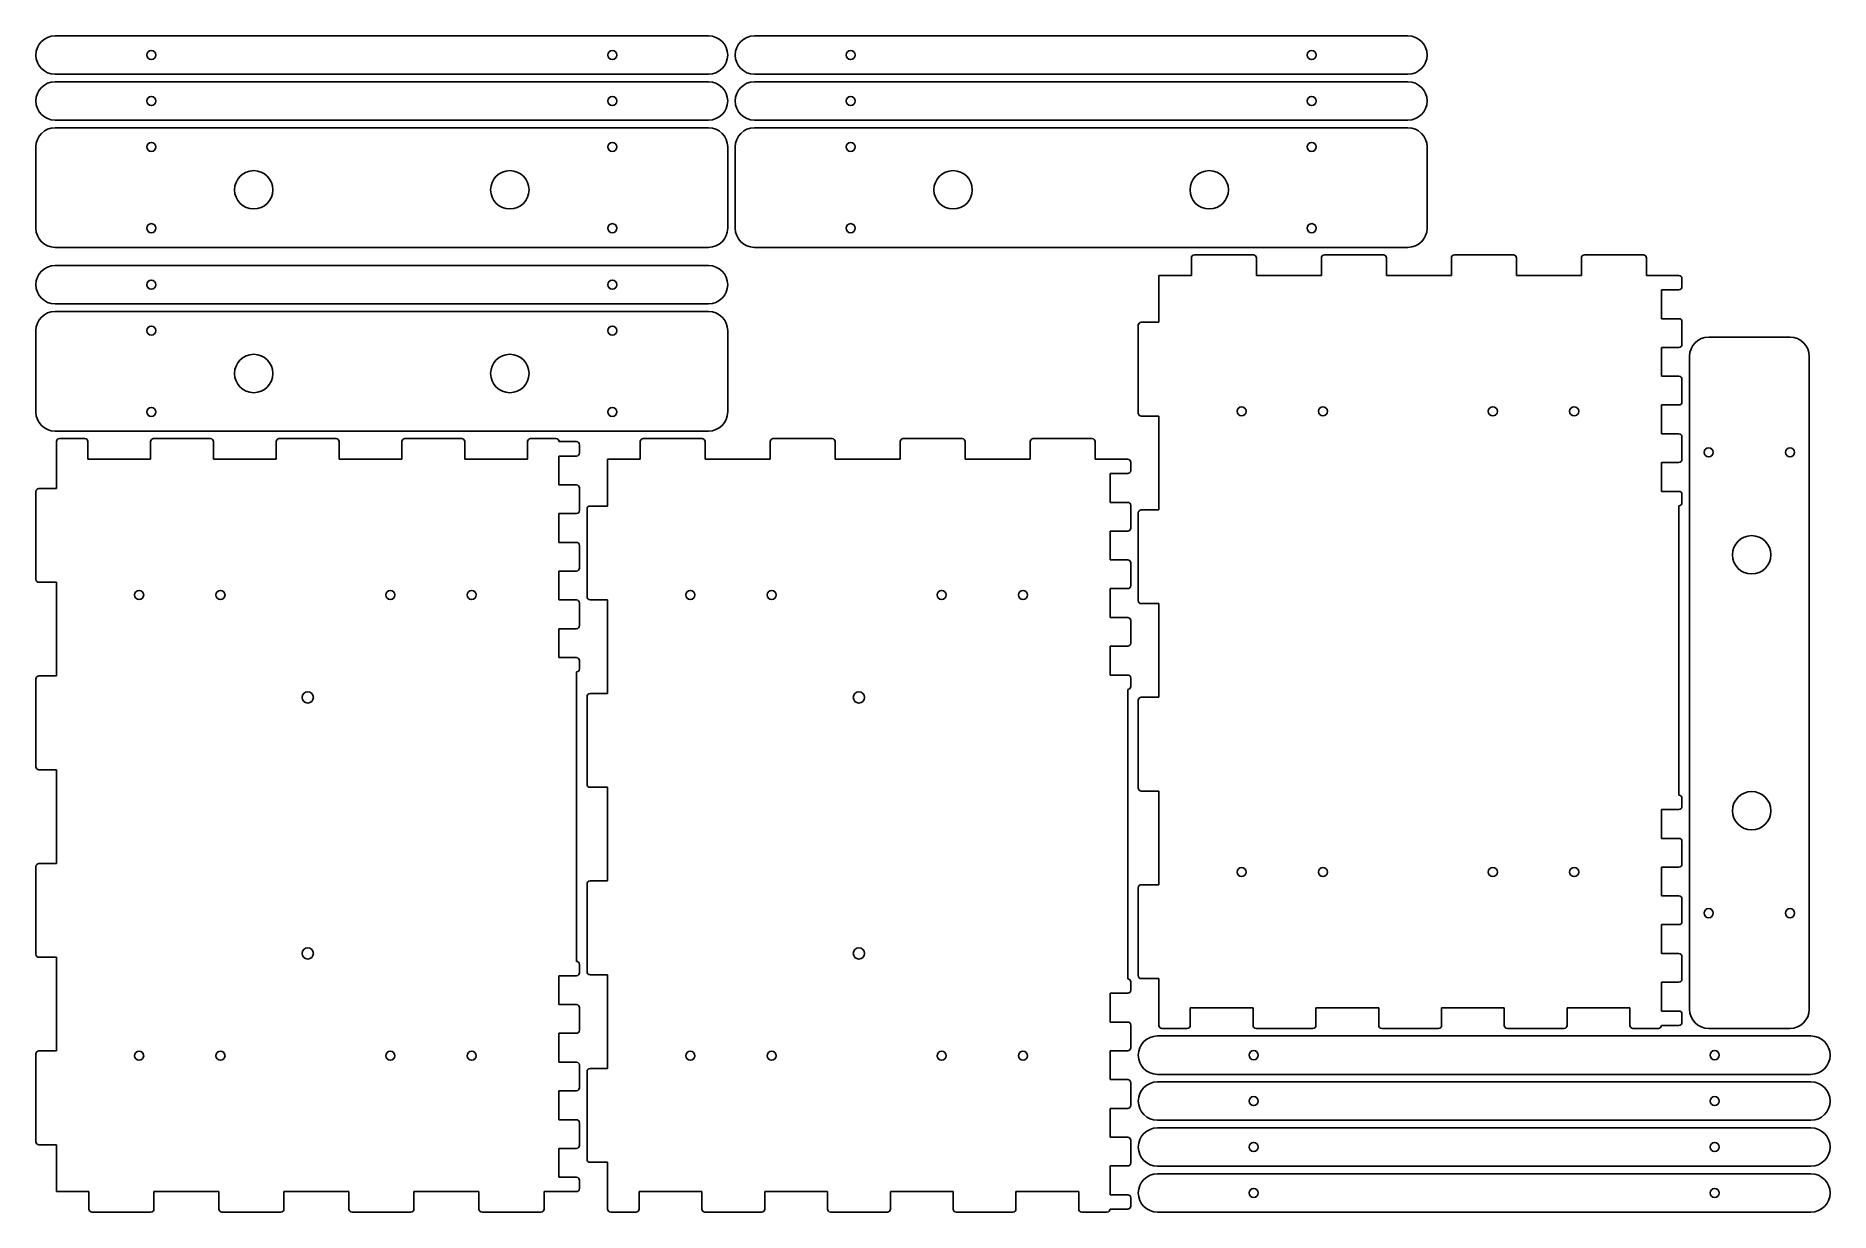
# Model space of a CAD drawing. Header units: millimetres. Extents: x 0 to 1187, y 0 to 779.
import ezdxf

# ---------------------------------------------------------------- set-up
doc = ezdxf.new("R2010")
doc.units = ezdxf.units.MM
doc.layers.add('SheetCutProfiles', color=7, linetype='CONTINUOUS')

msp = doc.modelspace()

# ---------------------------------------------------------------- linework, layer by layer
at = {"layer": 'SheetCutProfiles'}
for p, q in [((444.9, 778.6), (12.7, 778.6)), ((907.5, 778.6), (475.3, 778.6)), ((444.9, 753.2), (12.7, 753.2)), ((12.7, 748.2), (444.9, 748.2)), ((907.5, 753.2), (475.3, 753.2)), ((475.3, 748.2), (907.5, 748.2)), ((12.7, 722.8), (444.9, 722.8)), ((12.7, 717.8), (444.9, 717.8)), ((475.3, 722.8), (907.5, 722.8)), ((475.3, 717.8), (907.5, 717.8)), ((0, 651.3), (0, 705.1)), ((457.6, 651.3), (457.6, 705.1)), ((462.6, 651.3), (462.6, 705.1)), ((920.2, 651.3), (920.2, 705.1)), ((12.7, 638.6), (444.9, 638.6)), ((475.3, 638.6), (907.5, 638.6)), ((764.3, 631.6), (764.3, 620)), ((766.3, 633.6), (805.3, 633.6)), ((807.3, 620), (807.3, 631.6)), ((850.3, 631.6), (850.3, 620)), ((852.3, 633.6), (891.3, 633.6)), ((893.3, 620), (893.3, 631.6)), ((936.3, 631.6), (936.3, 620)), ((938.3, 633.6), (977.3, 633.6)), ((979.3, 620), (979.3, 631.6)), ((1022.3, 631.6), (1022.3, 620)), ((1024.3, 633.6), (1063.3, 633.6)), ((1065.3, 620), (1065.3, 631.6)), ((444.9, 626.6), (12.7, 626.6)), ((742.8, 620), (764.3, 620)), ((742.8, 589), (742.8, 620)), ((807.3, 620), (850.3, 620)), ((893.3, 620), (936.3, 620)), ((979.3, 620), (1022.3, 620)), ((1065.3, 620), (1086.8, 620)), ((1088.8, 618), (1088.8, 612.5)), ((1075.2, 610.5), (1075.2, 591.4)), ((1086.8, 610.5), (1075.2, 610.5)), ((444.9, 601.2), (12.7, 601.2)), ((444.9, 596.2), (12.7, 596.2)), ((0, 529.7), (0, 583.5)), ((457.6, 529.7), (457.6, 583.5)), ((729.2, 528.9), (729.2, 587)), ((742.8, 589), (731.2, 589)), ((1075.2, 591.4), (1086.8, 591.4)), ((1088.8, 589.4), (1088.8, 574.4)), ((1075.2, 572.4), (1075.2, 553.3)), ((1086.8, 572.4), (1075.2, 572.4)), ((1160.3, 579.2), (1106.5, 579.2)), ((1093.8, 566.5), (1093.8, 134.3)), ((1173, 566.5), (1173, 134.3)), ((1075.2, 553.3), (1086.8, 553.3)), ((1088.8, 551.3), (1088.8, 536.3)), ((1075.2, 534.3), (1075.2, 515.2)), ((1086.8, 534.3), (1075.2, 534.3)), ((731.2, 526.9), (742.8, 526.9)), ((742.8, 464.9), (742.8, 526.9)), ((444.9, 517), (12.7, 517)), ((15.6, 512), (32.4, 512)), ((77.9, 512), (115.5, 512)), ((161, 512), (198.6, 512)), ((244.1, 512), (281.7, 512)), ((327.2, 512), (344, 512)), ((401.7, 512), (440.7, 512)), ((487.7, 512), (526.7, 512)), ((573.7, 512), (612.7, 512)), ((659.7, 512), (698.7, 512)), ((1075.2, 515.2), (1086.8, 515.2)), ((1088.8, 513.2), (1088.8, 498.2)), ((13.6, 510), (13.6, 479)), ((34.4, 498.4), (34.4, 510)), ((75.9, 510), (75.9, 498.4)), ((117.5, 498.4), (117.5, 510)), ((159, 510), (159, 498.4)), ((200.6, 498.4), (200.6, 510)), ((242.1, 510), (242.1, 498.4)), ((283.7, 498.4), (283.7, 510)), ((325.2, 510), (325.2, 498.4)), ((346, 510), (357.6, 510)), ((346, 500.5), (357.6, 500.5)), ((346, 500.5), (346, 481.4)), ((359.6, 508), (359.6, 502.5)), ((399.7, 510), (399.7, 498.4)), ((442.7, 498.4), (442.7, 510)), ((485.7, 510), (485.7, 498.4)), ((528.7, 498.4), (528.7, 510)), ((571.7, 510), (571.7, 498.4)), ((614.7, 498.4), (614.7, 510)), ((657.7, 510), (657.7, 498.4)), ((700.7, 498.4), (700.7, 510)), ((75.9, 498.4), (34.4, 498.4)), ((159, 498.4), (117.5, 498.4)), ((242.1, 498.4), (200.6, 498.4)), ((325.2, 498.4), (283.7, 498.4)), ((378.2, 498.4), (399.7, 498.4)), ((378.2, 467.4), (378.2, 498.4)), ((442.7, 498.4), (485.7, 498.4)), ((528.7, 498.4), (571.7, 498.4)), ((614.7, 498.4), (657.7, 498.4)), ((700.7, 498.4), (722.2, 498.4)), ((710.6, 469.8), (710.6, 488.9)), ((722.2, 488.9), (710.6, 488.9)), ((724.2, 490.9), (724.2, 496.4)), ((1075.2, 496.2), (1075.2, 477.1)), ((1086.8, 496.2), (1075.2, 496.2)), ((0, 477), (0, 418.9)), ((2, 479), (13.6, 479)), ((357.6, 481.4), (346, 481.4)), ((359.6, 479.4), (359.6, 464.4)), ((1075.2, 477.1), (1086.8, 477.1)), ((1088.8, 475.1), (1088.8, 469.6)), ((364.6, 407.3), (364.6, 465.4)), ((378.2, 467.4), (366.6, 467.4)), ((710.6, 469.8), (722.2, 469.8)), ((724.2, 452.8), (724.2, 467.8)), ((729.2, 404.8), (729.2, 462.9)), ((742.8, 464.9), (731.2, 464.9)), ((1086.8, 276), (1086.8, 467.6)), ((346, 462.4), (357.6, 462.4)), ((346, 462.4), (346, 443.3)), ((357.6, 443.3), (346, 443.3)), ((359.6, 441.3), (359.6, 426.3)), ((710.6, 431.7), (710.6, 450.8)), ((722.2, 450.8), (710.6, 450.8)), ((710.6, 431.7), (722.2, 431.7)), ((724.2, 414.7), (724.2, 429.7)), ((13.6, 416.9), (2, 416.9)), ((13.6, 416.9), (13.6, 354.9)), ((346, 424.3), (357.6, 424.3)), ((346, 424.3), (346, 405.2)), ((357.6, 405.2), (346, 405.2)), ((366.6, 405.3), (378.2, 405.3)), ((378.2, 343.3), (378.2, 405.3)), ((710.6, 393.6), (710.6, 412.7)), ((722.2, 412.7), (710.6, 412.7)), ((359.6, 403.2), (359.6, 388.2)), ((710.6, 393.6), (722.2, 393.6)), ((731.2, 402.8), (742.8, 402.8)), ((742.8, 340.8), (742.8, 402.8)), ((346, 386.2), (357.6, 386.2)), ((346, 386.2), (346, 367.1)), ((724.2, 376.6), (724.2, 391.6)), ((710.6, 355.5), (710.6, 374.6)), ((722.2, 374.6), (710.6, 374.6)), ((357.6, 367.1), (346, 367.1)), ((357.6, 357.6), (357.6, 166)), ((359.6, 365.1), (359.6, 359.6)), ((0, 352.9), (0, 294.8)), ((2, 354.9), (13.6, 354.9)), ((710.6, 355.5), (722.2, 355.5)), ((722.2, 154.4), (722.2, 346)), ((724.2, 348), (724.2, 353.5)), ((364.6, 283.2), (364.6, 341.3)), ((378.2, 343.3), (366.6, 343.3)), ((729.2, 280.7), (729.2, 338.8)), ((742.8, 340.8), (731.2, 340.8)), ((13.6, 292.8), (2, 292.8)), ((13.6, 292.8), (13.6, 230.8)), ((366.6, 281.2), (378.2, 281.2)), ((378.2, 219.2), (378.2, 281.2)), ((731.2, 278.7), (742.8, 278.7)), ((742.8, 216.7), (742.8, 278.7)), ((1088.8, 274), (1088.8, 268.5)), ((1075.2, 266.5), (1075.2, 247.4)), ((1086.8, 266.5), (1075.2, 266.5)), ((1075.2, 247.4), (1086.8, 247.4)), ((1088.8, 245.4), (1088.8, 230.4)), ((0, 228.8), (0, 170.7)), ((2, 230.8), (13.6, 230.8)), ((1075.2, 228.4), (1075.2, 209.3)), ((1086.8, 228.4), (1075.2, 228.4)), ((364.6, 159.1), (364.6, 217.2)), ((378.2, 219.2), (366.6, 219.2)), ((729.2, 156.6), (729.2, 214.7)), ((742.8, 216.7), (731.2, 216.7)), ((1075.2, 209.3), (1086.8, 209.3)), ((1088.8, 207.3), (1088.8, 192.3)), ((1075.2, 190.3), (1075.2, 171.2)), ((1086.8, 190.3), (1075.2, 190.3)), ((13.6, 168.7), (2, 168.7)), ((13.6, 168.7), (13.6, 106.7)), ((1075.2, 171.2), (1086.8, 171.2)), ((1088.8, 169.2), (1088.8, 154.2)), ((346, 156.5), (357.6, 156.5)), ((346, 156.5), (346, 137.4)), ((359.6, 164), (359.6, 158.5)), ((366.6, 157.1), (378.2, 157.1)), ((378.2, 95.1), (378.2, 157.1)), ((731.2, 154.6), (742.8, 154.6)), ((742.8, 123.6), (742.8, 154.6)), ((710.6, 125.8), (710.6, 144.9)), ((722.2, 144.9), (710.6, 144.9)), ((724.2, 146.9), (724.2, 152.4)), ((1075.2, 152.2), (1075.2, 133.1)), ((1086.8, 152.2), (1075.2, 152.2)), ((357.6, 137.4), (346, 137.4)), ((359.6, 135.4), (359.6, 120.4)), ((763.6, 135.2), (763.6, 123.6)), ((805.1, 135.2), (763.6, 135.2)), ((805.1, 123.6), (805.1, 135.2)), ((846.7, 135.2), (846.7, 123.6)), ((888.2, 135.2), (846.7, 135.2)), ((888.2, 123.6), (888.2, 135.2)), ((929.8, 135.2), (929.8, 123.6)), ((971.3, 135.2), (929.8, 135.2)), ((971.3, 123.6), (971.3, 135.2)), ((1012.9, 135.2), (1012.9, 123.6)), ((1054.4, 135.2), (1012.9, 135.2)), ((1054.4, 123.6), (1054.4, 135.2)), ((1075.2, 133.1), (1086.8, 133.1)), ((1088.8, 131.1), (1088.8, 125.6)), ((710.6, 125.8), (722.2, 125.8)), ((724.2, 108.8), (724.2, 123.8)), ((744.8, 121.6), (761.6, 121.6)), ((807.1, 121.6), (844.7, 121.6)), ((890.2, 121.6), (927.8, 121.6)), ((973.3, 121.6), (1010.9, 121.6)), ((1056.4, 121.6), (1073.2, 121.6)), ((1075.2, 123.6), (1086.8, 123.6)), ((1160.3, 121.6), (1106.5, 121.6)), ((346, 118.4), (357.6, 118.4)), ((346, 118.4), (346, 99.3)), ((1174.1, 116.6), (741.9, 116.6)), ((0, 104.7), (0, 46.6)), ((2, 106.7), (13.6, 106.7)), ((357.6, 99.3), (346, 99.3)), ((359.6, 97.3), (359.6, 82.3)), ((378.2, 95.1), (366.6, 95.1)), ((710.6, 87.7), (710.6, 106.8)), ((722.2, 106.8), (710.6, 106.8)), ((364.6, 35), (364.6, 93.1)), ((710.6, 87.7), (722.2, 87.7)), ((724.2, 70.7), (724.2, 85.7)), ((1174.1, 91.2), (741.9, 91.2)), ((741.9, 86.2), (1174.1, 86.2)), ((346, 80.3), (357.6, 80.3)), ((346, 80.3), (346, 61.2)), ((357.6, 61.2), (346, 61.2)), ((710.6, 49.6), (710.6, 68.7)), ((722.2, 68.7), (710.6, 68.7)), ((741.9, 60.8), (1174.1, 60.8)), ((359.6, 59.2), (359.6, 44.2)), ((710.6, 49.6), (722.2, 49.6)), ((724.2, 32.6), (724.2, 47.6)), ((1174.1, 55.8), (741.9, 55.8)), ((13.6, 44.6), (2, 44.6)), ((13.6, 44.6), (13.6, 13.6)), ((346, 42.2), (357.6, 42.2)), ((346, 42.2), (346, 23.1)), ((366.6, 33), (378.2, 33)), ((378.2, 2), (378.2, 33)), ((710.6, 11.5), (710.6, 30.6)), ((722.2, 30.6), (710.6, 30.6)), ((1174.1, 30.4), (741.9, 30.4)), ((741.9, 25.4), (1174.1, 25.4)), ((13.6, 13.6), (35.1, 13.6)), ((35.1, 2), (35.1, 13.6)), ((78.1, 13.6), (121.1, 13.6)), ((78.1, 13.6), (78.1, 2)), ((121.1, 2), (121.1, 13.6)), ((164.1, 13.6), (207.1, 13.6)), ((164.1, 13.6), (164.1, 2)), ((207.1, 2), (207.1, 13.6)), ((250.1, 13.6), (293.1, 13.6)), ((250.1, 13.6), (250.1, 2)), ((293.1, 2), (293.1, 13.6)), ((336.1, 13.6), (357.6, 13.6)), ((336.1, 13.6), (336.1, 2)), ((357.6, 23.1), (346, 23.1)), ((359.6, 21.1), (359.6, 15.6)), ((399, 13.6), (399, 2)), ((440.5, 13.6), (399, 13.6)), ((440.5, 2), (440.5, 13.6)), ((482.1, 13.6), (482.1, 2)), ((523.6, 13.6), (482.1, 13.6)), ((523.6, 2), (523.6, 13.6)), ((565.2, 13.6), (565.2, 2)), ((606.7, 13.6), (565.2, 13.6)), ((606.7, 2), (606.7, 13.6)), ((648.3, 13.6), (648.3, 2)), ((689.8, 13.6), (648.3, 13.6)), ((689.8, 2), (689.8, 13.6)), ((37.1, 0), (76.1, 0)), ((123.1, 0), (162.1, 0)), ((209.1, 0), (248.1, 0)), ((295.1, 0), (334.1, 0)), ((380.2, 0), (397, 0)), ((442.5, 0), (480.1, 0)), ((525.6, 0), (563.2, 0)), ((608.7, 0), (646.3, 0)), ((691.8, 0), (708.6, 0)), ((710.6, 11.5), (722.2, 11.5)), ((710.6, 2), (722.2, 2)), ((724.2, 4), (724.2, 9.5)), ((741.9, 0), (1174.1, 0))]:
    msp.add_line(p, q, dxfattribs=at)
for centre, radius in [((76.3, 765.9), 3), ((381.3, 765.9), 3), ((538.9, 765.9), 3), ((843.9, 765.9), 3), ((76.3, 735.5), 3), ((381.3, 735.5), 3), ((538.9, 735.5), 3), ((843.9, 735.5), 3), ((76.3, 705.1), 3), ((381.3, 705.1), 3), ((538.9, 705.1), 3), ((843.9, 705.1), 3), ((144.1, 676.7), 12.7), ((313.5, 676.7), 12.7), ((606.7, 676.7), 12.7), ((776.1, 676.7), 12.7), ((76.3, 651.3), 3), ((381.3, 651.3), 3), ((538.9, 651.3), 3), ((843.9, 651.3), 3), ((76.3, 613.9), 3), ((381.3, 613.9), 3), ((76.3, 583.5), 3), ((381.3, 583.5), 3), ((144.1, 555.1), 12.7), ((313.5, 555.1), 12.7), ((76.3, 529.7), 3), ((381.3, 529.7), 3), ((797.5, 530.1), 3), ((851.3, 530.1), 3), ((963.7, 530.1), 3), ((1017.5, 530.1), 3), ((1106.5, 502.9), 3), ((1160.3, 502.9), 3), ((1134.9, 435.1), 12.7), ((68.3, 408.5), 3), ((122.1, 408.5), 3), ((234.5, 408.5), 3), ((288.3, 408.5), 3), ((432.9, 408.5), 3), ((486.7, 408.5), 3), ((599.1, 408.5), 3), ((652.9, 408.5), 3), ((179.8, 340.7), 3.75), ((544.4, 340.7), 3.75), ((1134.9, 265.7), 12.7), ((797.5, 225.1), 3), ((851.3, 225.1), 3), ((963.7, 225.1), 3), ((1017.5, 225.1), 3), ((1106.5, 197.9), 3), ((1160.3, 197.9), 3), ((179.8, 171.3), 3.75), ((544.4, 171.3), 3.75), ((805.5, 103.9), 3), ((1110.5, 103.9), 3), ((68.3, 103.5), 3), ((122.1, 103.5), 3), ((234.5, 103.5), 3), ((288.3, 103.5), 3), ((432.9, 103.5), 3), ((486.7, 103.5), 3), ((599.1, 103.5), 3), ((652.9, 103.5), 3), ((805.5, 73.5), 3), ((1110.5, 73.5), 3), ((805.5, 43.1), 3), ((1110.5, 43.1), 3), ((805.5, 12.7), 3), ((1110.5, 12.7), 3)]:
    msp.add_circle(centre, radius, dxfattribs=at)
for centre, radius, start, end in [((12.7, 765.9), 12.7, 90, -90), ((444.9, 765.9), 12.7, -90, 90), ((475.3, 765.9), 12.7, 90, -90), ((907.5, 765.9), 12.7, -90, 90), ((12.7, 735.5), 12.7, 90, -90), ((444.9, 735.5), 12.7, -90, 90), ((475.3, 735.5), 12.7, 90, -90), ((907.5, 735.5), 12.7, -90, 90), ((12.7, 705.1), 12.7, 90, 180), ((444.9, 705.1), 12.7, 0, 90), ((475.3, 705.1), 12.7, 90, 180), ((907.5, 705.1), 12.7, 0, 90), ((12.7, 651.3), 12.7, 180, -90), ((444.9, 651.3), 12.7, -90, 0), ((475.3, 651.3), 12.7, 180, -90), ((907.5, 651.3), 12.7, -90, 0), ((766.3, 631.6), 2, 90, 180), ((805.3, 631.6), 2, 0, 90), ((852.3, 631.6), 2, 90, 180), ((891.3, 631.6), 2, 0, 90), ((938.3, 631.6), 2, 90, 180), ((977.3, 631.6), 2, 0, 90), ((1024.3, 631.6), 2, 90, 180), ((1063.3, 631.6), 2, 0, 90), ((12.7, 613.9), 12.7, 90, -90), ((444.9, 613.9), 12.7, -90, 90), ((1086.8, 618), 2, 0, 90), ((1086.8, 612.5), 2, -90, 0), ((12.7, 583.5), 12.7, 90, 180), ((444.9, 583.5), 12.7, 0, 90), ((731.2, 587), 2, 90, 180), ((1086.8, 589.4), 2, 0, 90), ((1086.8, 574.4), 2, -90, 0), ((1106.5, 566.5), 12.7, 90, 180), ((1160.3, 566.5), 12.7, 0, 90), ((1086.8, 551.3), 2, 0, 90), ((1086.8, 536.3), 2, -90, 0), ((12.7, 529.7), 12.7, 180, -90), ((444.9, 529.7), 12.7, -90, 0), ((731.2, 528.9), 2, 180, -90), ((15.6, 510), 2, 90, 180), ((32.4, 510), 2, 0, 90), ((77.9, 510), 2, 90, 180), ((115.5, 510), 2, 0, 90), ((161, 510), 2, 90, 180), ((198.6, 510), 2, 0, 90), ((244.1, 510), 2, 90, 180), ((281.7, 510), 2, 0, 90), ((327.2, 510), 2, 90, 180), ((344, 510), 2, 0, 90), ((401.7, 510), 2, 90, 180), ((440.7, 510), 2, 0, 90), ((487.7, 510), 2, 90, 180), ((526.7, 510), 2, 0, 90), ((573.7, 510), 2, 90, 180), ((612.7, 510), 2, 0, 90), ((659.7, 510), 2, 90, 180), ((698.7, 510), 2, 0, 90), ((1086.8, 513.2), 2, 0, 90), ((357.6, 508), 2, 0, 90), ((357.6, 502.5), 2, -90, 0), ((722.2, 496.4), 2, 0, 90), ((722.2, 490.9), 2, -90, 0), ((1086.8, 498.2), 2, -90, 0), ((2, 477), 2, 90, 180), ((357.6, 479.4), 2, 0, 90), ((1086.8, 475.1), 2, 0, 90), ((357.6, 464.4), 2, -90, 0), ((366.6, 465.4), 2, 90, 180), ((722.2, 467.8), 2, 0, 90), ((731.2, 462.9), 2, 90, 180), ((1086.8, 469.6), 2, -90, 0), ((722.2, 452.8), 2, -90, 0), ((357.6, 441.3), 2, 0, 90), ((722.2, 429.7), 2, 0, 90), ((2, 418.9), 2, 180, -90), ((357.6, 426.3), 2, -90, 0), ((357.6, 403.2), 2, 0, 90), ((366.6, 407.3), 2, 180, -90), ((722.2, 414.7), 2, -90, 0), ((731.2, 404.8), 2, 180, -90), ((722.2, 391.6), 2, 0, 90), ((357.6, 388.2), 2, -90, 0), ((722.2, 376.6), 2, -90, 0), ((357.6, 365.1), 2, 0, 90), ((357.6, 359.6), 2, -90, 0), ((2, 352.9), 2, 90, 180), ((722.2, 353.5), 2, 0, 90), ((722.2, 348), 2, -90, 0), ((366.6, 341.3), 2, 90, 180), ((731.2, 338.8), 2, 90, 180), ((2, 294.8), 2, 180, -90), ((366.6, 283.2), 2, 180, -90), ((731.2, 280.7), 2, 180, -90), ((1086.8, 274), 2, 0, 90), ((1086.8, 268.5), 2, -90, 0), ((1086.8, 245.4), 2, 0, 90), ((2, 228.8), 2, 90, 180), ((1086.8, 230.4), 2, -90, 0), ((366.6, 217.2), 2, 90, 180), ((731.2, 214.7), 2, 90, 180), ((1086.8, 207.3), 2, 0, 90), ((1086.8, 192.3), 2, -90, 0), ((2, 170.7), 2, 180, -90), ((1086.8, 169.2), 2, 0, 90), ((357.6, 164), 2, 0, 90), ((357.6, 158.5), 2, -90, 0), ((366.6, 159.1), 2, 180, -90), ((722.2, 152.4), 2, 0, 90), ((731.2, 156.6), 2, 180, -90), ((722.2, 146.9), 2, -90, 0), ((1086.8, 154.2), 2, -90, 0), ((357.6, 135.4), 2, 0, 90), ((1086.8, 131.1), 2, 0, 90), ((1106.5, 134.3), 12.7, 180, -90), ((1160.3, 134.3), 12.7, -90, 0), ((357.6, 120.4), 2, -90, 0), ((722.2, 123.8), 2, 0, 90), ((744.8, 123.6), 2, 180, -90), ((761.6, 123.6), 2, -90, 0), ((807.1, 123.6), 2, 180, -90), ((844.7, 123.6), 2, -90, 0), ((890.2, 123.6), 2, 180, -90), ((927.8, 123.6), 2, -90, 0), ((973.3, 123.6), 2, 180, -90), ((1010.9, 123.6), 2, -90, 0), ((1056.4, 123.6), 2, 180, -90), ((1073.2, 123.6), 2, -90, 0), ((1086.8, 125.6), 2, -90, 0), ((722.2, 108.8), 2, -90, 0), ((741.9, 103.9), 12.7, 90, -90), ((1174.1, 103.9), 12.7, -90, 90), ((2, 104.7), 2, 90, 180), ((357.6, 97.3), 2, 0, 90), ((366.6, 93.1), 2, 90, 180), ((722.2, 85.7), 2, 0, 90), ((741.9, 73.5), 12.7, 90, -90), ((1174.1, 73.5), 12.7, -90, 90), ((357.6, 82.3), 2, -90, 0), ((357.6, 59.2), 2, 0, 90), ((722.2, 70.7), 2, -90, 0), ((722.2, 47.6), 2, 0, 90), ((741.9, 43.1), 12.7, 90, -90), ((1174.1, 43.1), 12.7, -90, 90), ((2, 46.6), 2, 180, -90), ((357.6, 44.2), 2, -90, 0), ((366.6, 35), 2, 180, -90), ((722.2, 32.6), 2, -90, 0), ((741.9, 12.7), 12.7, 90, -90), ((1174.1, 12.7), 12.7, -90, 90), ((357.6, 21.1), 2, 0, 90), ((357.6, 15.6), 2, -90, 0), ((37.1, 2), 2, 180, -90), ((76.1, 2), 2, -90, 0), ((123.1, 2), 2, 180, -90), ((162.1, 2), 2, -90, 0), ((209.1, 2), 2, 180, -90), ((248.1, 2), 2, -90, 0), ((295.1, 2), 2, 180, -90), ((334.1, 2), 2, -90, 0), ((380.2, 2), 2, 180, -90), ((397, 2), 2, -90, 0), ((442.5, 2), 2, 180, -90), ((480.1, 2), 2, -90, 0), ((525.6, 2), 2, 180, -90), ((563.2, 2), 2, -90, 0), ((608.7, 2), 2, 180, -90), ((646.3, 2), 2, -90, 0), ((691.8, 2), 2, 180, -90), ((708.6, 2), 2, -90, 0), ((722.2, 9.5), 2, 0, 90), ((722.2, 4), 2, -90, 0)]:
    msp.add_arc(centre, radius, start, end, dxfattribs=at)

doc.saveas('drawing.dxf')
